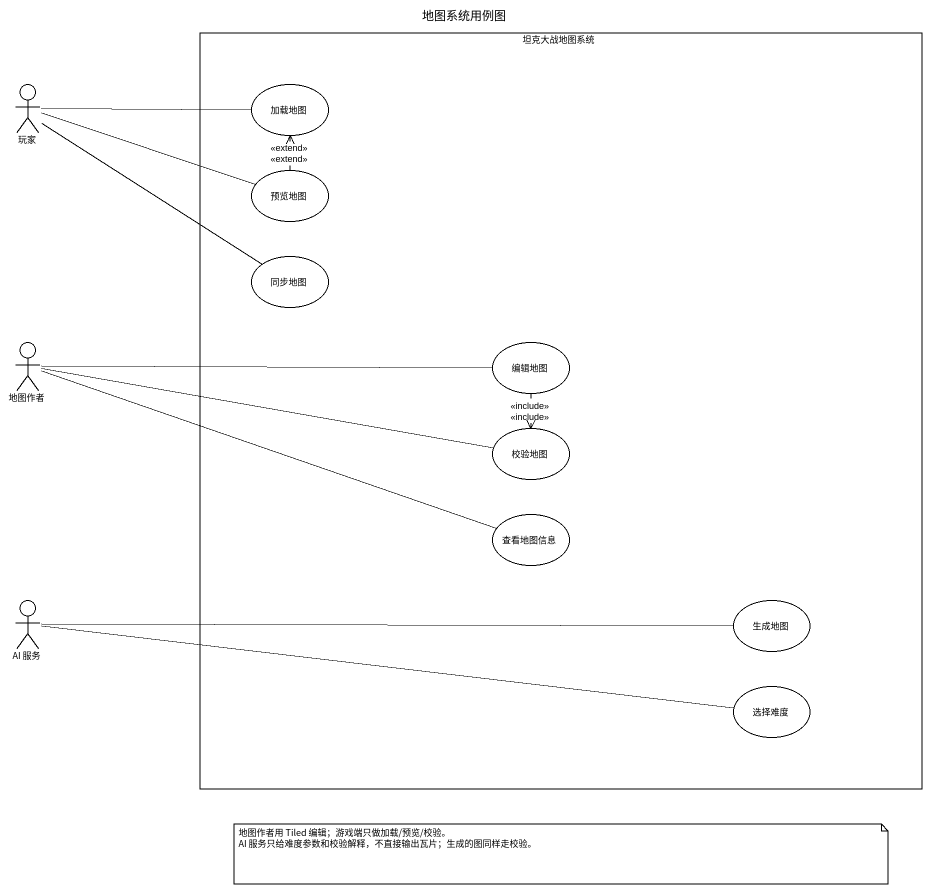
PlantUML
@startuml
title 地图系统用例图
rectangle 坦克大战地图系统 {
  usecase 加载地图
  usecase 预览地图
  usecase 同步地图
  usecase 编辑地图
  usecase 校验地图
  usecase 查看地图信息
  usecase 生成地图
  usecase 选择难度
}
actor 玩家
actor 地图作者
actor "AI 服务" as AI_服务
玩家 -right- 加载地图
玩家 -right- 预览地图
玩家 -- 同步地图
预览地图 .up.> 加载地图 : <<extend>>\n<<extend>>
地图作者 -right- 编辑地图
地图作者 -right- 校验地图
地图作者 -right- 查看地图信息
编辑地图 ..> 校验地图 : <<include>>\n<<include>>
AI_服务 -right- 生成地图
AI_服务 -right- 选择难度
note as N1
  地图作者用 Tiled 编辑；游戏端只做加载/预览/校验。
  AI 服务只给难度参数和校验解释，不直接输出瓦片；生成的图同样走校验。
end note
@enduml
